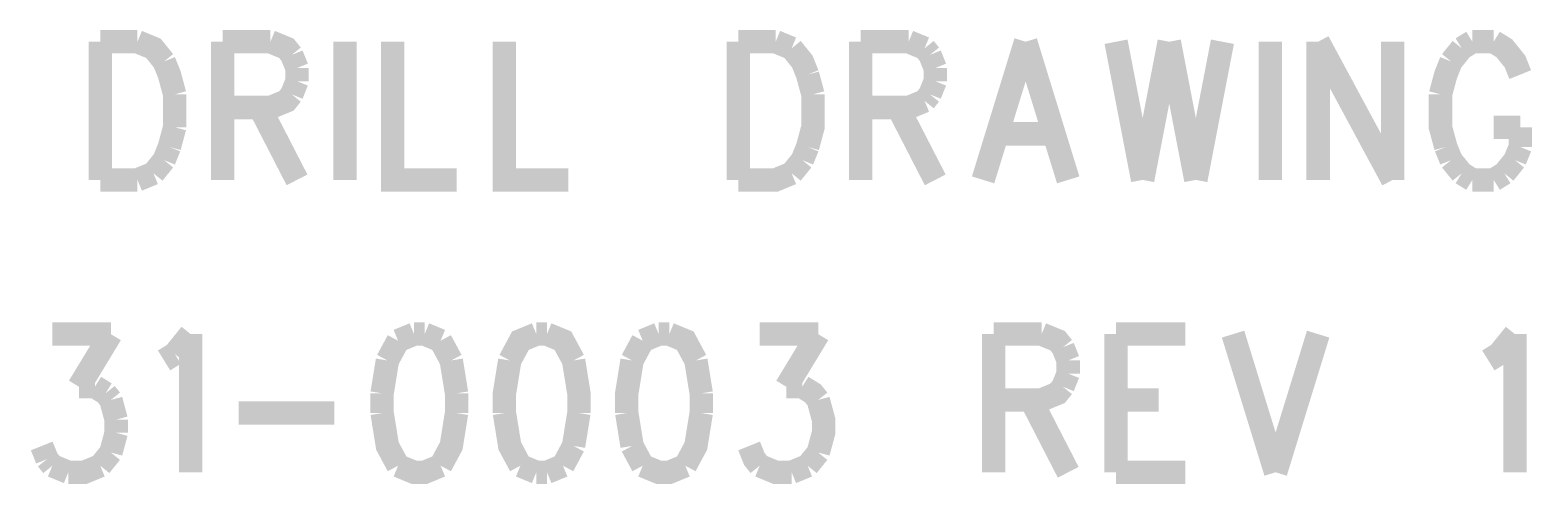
# Model space of a CAD drawing. Extents: x 7.3 to 19.8, y 4.7 to 11.6.
# Drawn here: x 13.25 to 14.534, y 7.55 to 7.938 of the extents above; entities that cross this region are included whole.
import ezdxf

# ---------------------------------------------------------------- set-up
doc = ezdxf.new("R2010")
doc.units = 0
doc.layers.add('DD_PHO', color=6, linetype='CONTINUOUS')

msp = doc.modelspace()

# ---------------------------------------------------------------- linework, layer by layer
at = {"layer": 'DD_PHO', "const_width": 0.02}
for points in [[(13.31, 7.92812), (13.31, 7.81)], [(13.31, 7.92812), (13.34181, 7.92812)], [(13.34181, 7.92812), (13.35545, 7.9225), (13.36454, 7.91125)], [(13.41454, 7.92812), (13.41454, 7.81)], [(13.41454, 7.92812), (13.45545, 7.92812)], [(13.45545, 7.92812), (13.46909, 7.9225), (13.47363, 7.91687)], [(13.51909, 7.92812), (13.51909, 7.81)], [(13.56, 7.92812), (13.56, 7.81), (13.61454, 7.81)], [(13.65545, 7.92812), (13.65545, 7.81), (13.71, 7.81)], [(13.85545, 7.92812), (13.85545, 7.81)], [(13.85545, 7.92812), (13.88727, 7.92812)], [(13.88727, 7.92812), (13.9009, 7.9225)], [(13.96, 7.92812), (13.96, 7.81)], [(13.96, 7.92812), (14.0009, 7.92812)], [(14.0009, 7.92812), (14.01454, 7.9225)], [(14.1009, 7.92812), (14.06454, 7.81)], [(14.1009, 7.92812), (14.13727, 7.81)], [(14.17818, 7.92812), (14.2009, 7.81)], [(14.22363, 7.92812), (14.2009, 7.81)], [(14.22363, 7.92812), (14.24636, 7.81)], [(14.26909, 7.92812), (14.24636, 7.81)], [(14.31, 7.92812), (14.31, 7.81)], [(14.3509, 7.92812), (14.3509, 7.81)], [(14.3509, 7.92812), (14.41454, 7.81)], [(14.41454, 7.92812), (14.41454, 7.81)], [(14.48272, 7.92812), (14.47363, 7.9225)], [(14.5009, 7.92812), (14.48272, 7.92812)], [(14.52363, 7.9), (14.51909, 7.91125), (14.51, 7.9225), (14.5009, 7.92812)], [(13.36454, 7.91125), (13.36909, 7.9), (13.37363, 7.88312)], [(13.47363, 7.91687), (13.47818, 7.90562)], [(13.9009, 7.9225), (13.91, 7.91125), (13.91454, 7.9)], [(14.01454, 7.9225), (14.01909, 7.91687)], [(14.01909, 7.91687), (14.02363, 7.90562)], [(14.46454, 7.91125), (14.46, 7.9), (14.45545, 7.88312)], [(14.47363, 7.9225), (14.46454, 7.91125)], [(13.47818, 7.90562), (13.47818, 7.89437)], [(13.91454, 7.9), (13.91909, 7.88312)], [(14.02363, 7.90562), (14.02363, 7.89437)], [(13.47818, 7.89437), (13.47363, 7.88312)], [(14.02363, 7.89437), (14.01909, 7.88312)], [(13.37363, 7.88312), (13.37363, 7.855)], [(13.45545, 7.87187), (13.41454, 7.87187)], [(13.44636, 7.87187), (13.47818, 7.81)], [(13.47363, 7.88312), (13.46909, 7.8775), (13.45545, 7.87187)], [(13.91909, 7.88312), (13.91909, 7.855), (13.91454, 7.83812)], [(14.0009, 7.87187), (13.96, 7.87187)], [(13.99181, 7.87187), (14.02363, 7.81)], [(14.01454, 7.8775), (14.0009, 7.87187)], [(14.01909, 7.88312), (14.01454, 7.8775)], [(14.45545, 7.88312), (14.45545, 7.855), (14.46, 7.83812)], [(13.37363, 7.855), (13.36909, 7.83812)], [(14.07818, 7.84937), (14.12363, 7.84937)], [(14.5009, 7.855), (14.52363, 7.855)], [(14.52363, 7.83812), (14.52363, 7.855)], [(13.36909, 7.83812), (13.36454, 7.82687)], [(13.91454, 7.83812), (13.91, 7.82687)], [(14.46, 7.83812), (14.46454, 7.82687)], [(14.51909, 7.82687), (14.52363, 7.83812)], [(13.36454, 7.82687), (13.35545, 7.81562)], [(13.91, 7.82687), (13.9009, 7.81562)], [(14.46454, 7.82687), (14.47363, 7.81562)], [(14.51, 7.81562), (14.51909, 7.82687)], [(13.34181, 7.81), (13.31, 7.81)], [(13.35545, 7.81562), (13.34181, 7.81)], [(13.9009, 7.81562), (13.88727, 7.81), (13.85545, 7.81)], [(14.47363, 7.81562), (14.48272, 7.81)], [(14.48272, 7.81), (14.5009, 7.81)], [(14.5009, 7.81), (14.51, 7.81562)], [(13.26909, 7.67812), (13.31909, 7.67812)], [(13.31909, 7.67812), (13.29181, 7.63312)], [(13.37363, 7.66125), (13.38727, 7.67812)], [(13.38727, 7.67812), (13.38727, 7.56)], [(13.56454, 7.6725), (13.55545, 7.65562)], [(13.57818, 7.67812), (13.56454, 7.6725)], [(13.58727, 7.67812), (13.57818, 7.67812)], [(13.6009, 7.6725), (13.58727, 7.67812)], [(13.61, 7.65562), (13.6009, 7.6725)], [(13.68272, 7.67812), (13.66909, 7.6725), (13.66, 7.65562)], [(13.69181, 7.67812), (13.68272, 7.67812)], [(13.71454, 7.65562), (13.70545, 7.6725), (13.69181, 7.67812)], [(13.77363, 7.6725), (13.76454, 7.65562)], [(13.78727, 7.67812), (13.77363, 7.6725)], [(13.79636, 7.67812), (13.78727, 7.67812)], [(13.81909, 7.65562), (13.81, 7.6725), (13.79636, 7.67812)], [(13.87363, 7.67812), (13.92363, 7.67812)], [(13.92363, 7.67812), (13.89636, 7.63312)], [(14.07363, 7.67812), (14.07363, 7.56)], [(14.07363, 7.67812), (14.11454, 7.67812)], [(14.11454, 7.67812), (14.12818, 7.6725), (14.13272, 7.66687)], [(14.13272, 7.66687), (14.13727, 7.65562)], [(14.17818, 7.67812), (14.17818, 7.56)], [(14.17818, 7.67812), (14.23727, 7.67812)], [(14.27818, 7.67812), (14.31454, 7.56)], [(14.3509, 7.67812), (14.31454, 7.56)], [(14.49636, 7.65562), (14.50545, 7.66125), (14.51909, 7.67812)], [(14.51909, 7.67812), (14.51909, 7.56)], [(13.36454, 7.65562), (13.37363, 7.66125)], [(13.55545, 7.65562), (13.5509, 7.6275)], [(13.61454, 7.6275), (13.61, 7.65562)], [(13.66, 7.65562), (13.65545, 7.6275), (13.65545, 7.61062)], [(13.71909, 7.61062), (13.71909, 7.6275), (13.71454, 7.65562)], [(13.76454, 7.65562), (13.76, 7.6275), (13.76, 7.61062)], [(13.82363, 7.6275), (13.81909, 7.65562)], [(14.13727, 7.65562), (14.13727, 7.64437)], [(14.13727, 7.64437), (14.13272, 7.63312)], [(13.29181, 7.63312), (13.30545, 7.63312)], [(13.30545, 7.63312), (13.31454, 7.6275)], [(13.89636, 7.63312), (13.91, 7.63312)], [(13.91, 7.63312), (13.91909, 7.6275), (13.92363, 7.62187)], [(14.13272, 7.63312), (14.12818, 7.6275), (14.11454, 7.62187)], [(13.31454, 7.6275), (13.31909, 7.62187)], [(13.31909, 7.62187), (13.32363, 7.605)], [(13.5509, 7.6275), (13.5509, 7.61062)], [(13.61454, 7.61062), (13.61454, 7.6275)], [(13.82363, 7.61062), (13.82363, 7.6275)], [(13.92363, 7.62187), (13.92818, 7.605), (13.92818, 7.59375), (13.92363, 7.57687)], [(14.11454, 7.62187), (14.07363, 7.62187)], [(14.10545, 7.62187), (14.13727, 7.56)], [(14.17818, 7.62187), (14.21454, 7.62187)], [(13.32363, 7.605), (13.32363, 7.59375)], [(13.42818, 7.61062), (13.51, 7.61062)], [(13.5509, 7.61062), (13.55545, 7.5825), (13.56454, 7.56562)], [(13.6009, 7.56562), (13.61, 7.5825), (13.61454, 7.61062)], [(13.65545, 7.61062), (13.66, 7.5825), (13.66909, 7.56562)], [(13.71454, 7.5825), (13.71909, 7.61062)], [(13.76, 7.61062), (13.76454, 7.5825)], [(13.81, 7.56562), (13.81909, 7.5825), (13.82363, 7.61062)], [(13.32363, 7.59375), (13.31909, 7.57687)], [(13.26454, 7.57125), (13.26, 7.5825)], [(13.31909, 7.57687), (13.31, 7.56562)], [(13.70545, 7.56562), (13.71454, 7.5825)], [(13.76454, 7.5825), (13.77363, 7.56562)], [(13.87363, 7.56562), (13.86909, 7.57125), (13.86454, 7.5825)], [(13.92363, 7.57687), (13.91454, 7.56562)], [(13.26909, 7.56562), (13.26454, 7.57125)], [(13.28272, 7.56), (13.26909, 7.56562)], [(13.31, 7.56562), (13.29636, 7.56), (13.28272, 7.56)], [(13.56454, 7.56562), (13.57818, 7.56), (13.58727, 7.56), (13.6009, 7.56562)], [(13.66909, 7.56562), (13.68272, 7.56)], [(13.69181, 7.56), (13.70545, 7.56562)], [(13.77363, 7.56562), (13.78727, 7.56), (13.79636, 7.56), (13.81, 7.56562)], [(13.9009, 7.56), (13.88727, 7.56), (13.87363, 7.56562)], [(13.91454, 7.56562), (13.9009, 7.56)], [(13.68272, 7.56), (13.69181, 7.56)], [(14.17818, 7.56), (14.23727, 7.56)]]:
    msp.add_lwpolyline(points, dxfattribs=at)

doc.saveas('drawing.dxf')
